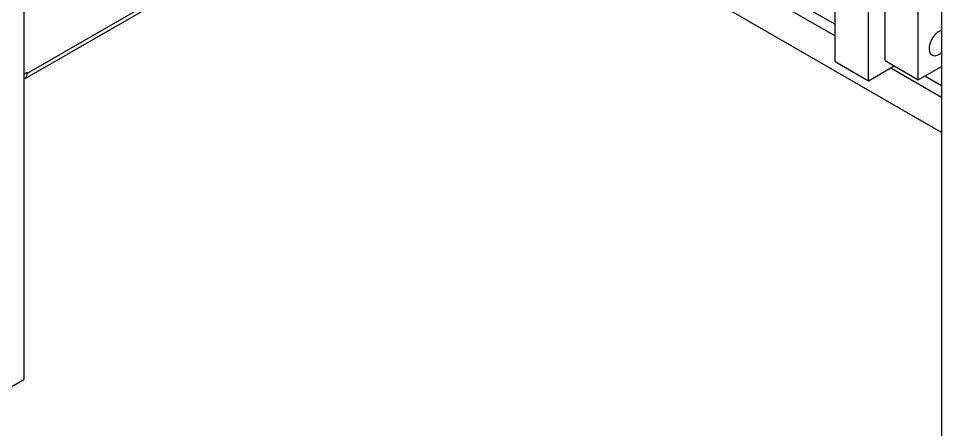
# Model space of a CAD drawing. Header units: millimetres. Extents: x -116965 to 323937, y 291661 to 566926.
# Drawn here: x -24867 to -24642.5, y 303174.9 to 303274.9 of the extents above; entities that cross this region are included whole.
import ezdxf

# ---------------------------------------------------------------- set-up
doc = ezdxf.new("R2010")
doc.units = ezdxf.units.MM
doc.layers.add('ALPHA', color=255, linetype='Continuous')

msp = doc.modelspace()

# ---------------------------------------------------------------- linework, layer by layer
at = {"layer": 'ALPHA'}
for p, q in [((-24865.71119, 303653.649585), (-24865.71119, 303187.08011)), ((-24642.467477, 303502.597717), (-24642.467477, 303036.028242)), ((-24762.069539, 303320.868907), (-24864.903068, 303261.497941)), ((-24865.435628, 303260.3208), (-24762.069539, 303319.99924)), ((-24668.327382, 303264.414), (-24668.327382, 303319.935768)), ((-24642.467477, 303247.15093), (-24762.069539, 303316.203212)), ((-24660.246162, 303259.748306), (-24660.246162, 303312.937226)), ((-24656.205552, 303264.647285), (-24656.205552, 303300.106565)), ((-24648.124332, 303259.98159), (-24648.124332, 303295.44087)), ((-24701.258355, 303289.725394), (-24668.327382, 303270.712688)), ((-24692.975105, 303287.742474), (-24668.327382, 303273.512105)), ((-24656.205552, 303264.647285), (-24648.124332, 303259.98159)), ((-24668.327382, 303264.414), (-24660.246162, 303259.748306)), ((-24660.246162, 303259.748306), (-24653.983216, 303263.364219)), ((-24654.791338, 303262.89765), (-24642.467477, 303255.782465)), ((-24648.124332, 303259.98159), (-24642.467477, 303263.247577)), ((-24864.903068, 303261.731226), (-24865.71119, 303261.264656)), ((-24864.903068, 303261.731226), (-24864.903068, 303261.497941)), ((-24646.508087, 303260.914729), (-24642.467477, 303258.581882)), ((-24884.904088, 303175.999085), (-24865.71119, 303187.08011))]:
    msp.add_line(p, q, dxfattribs=at)
for centre, major_axis, start_param, end_param in [((-24643.073569, 303268.963053), (1.714286, 2.96923), 0.7853981634, 4.1796710721), ((-24643.073569, 303268.963053), (1.714286, 2.96923), 0.5327179083, 0.7853981634), ((-24866.721342, 303262.547722), (-1.285714, 2.226922), 2.9452254604, 3.926990817)]:
    msp.add_ellipse(centre, major_axis=major_axis, ratio=0.5773502692, start_param=start_param, end_param=end_param, dxfattribs=at)

doc.saveas('drawing.dxf')
